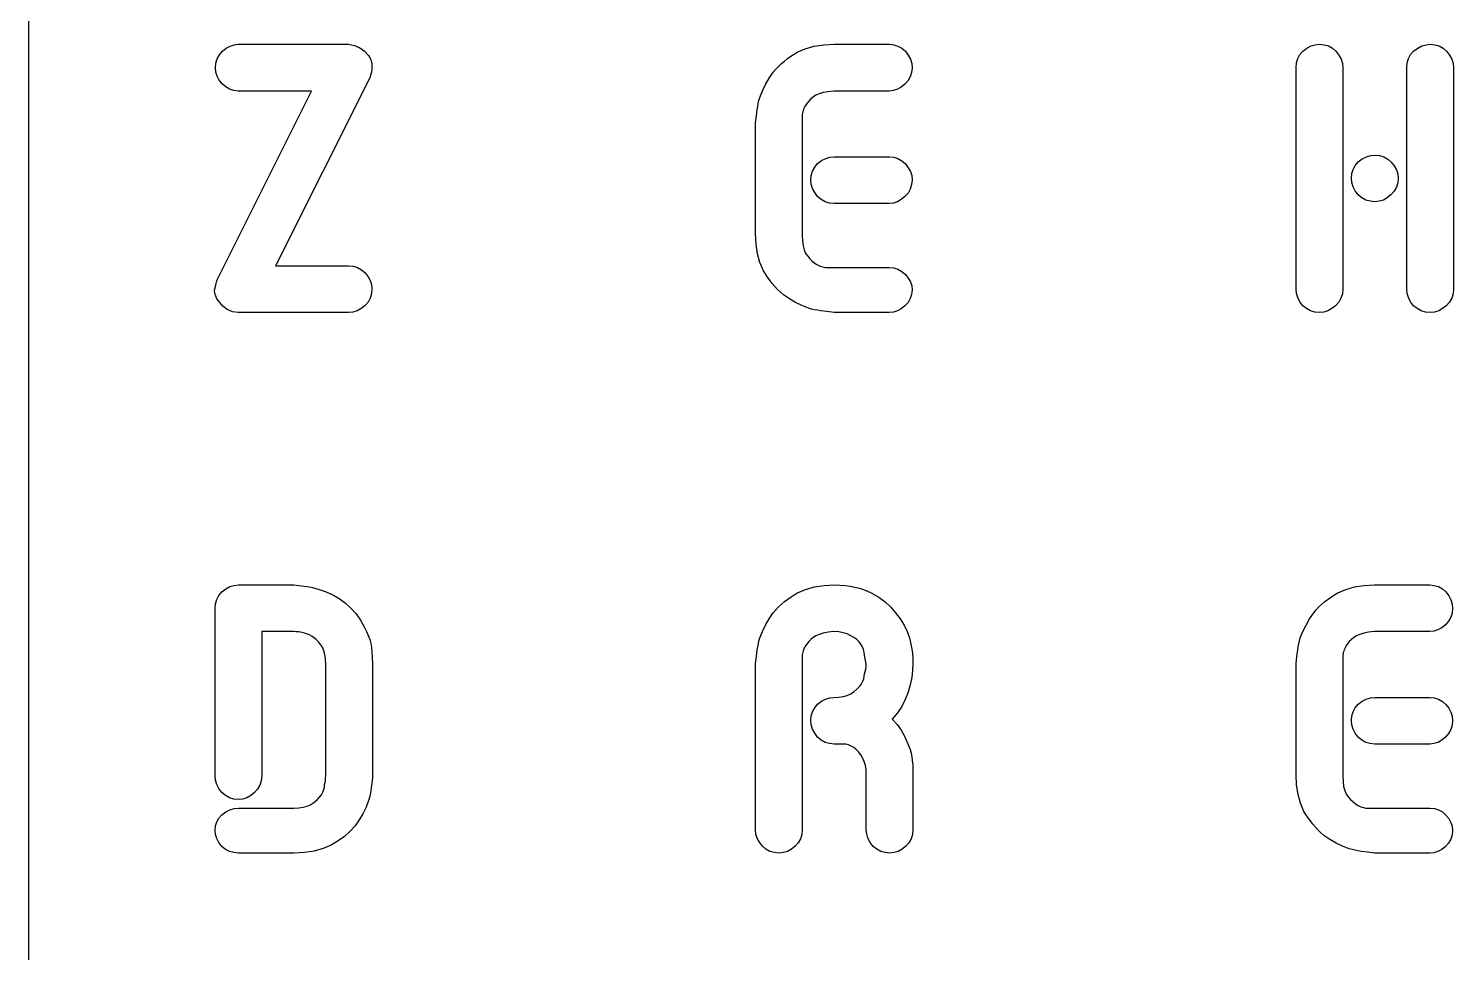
# Model space of a CAD drawing. Header units: metres. Extents: x 0 to 220, y 0 to 220.
# Drawn here: x 0 to 52.7, y 161.5 to 195.7 of the extents above; entities that cross this region are included whole.
import ezdxf

# ---------------------------------------------------------------- set-up
doc = ezdxf.new("R2010")
doc.units = ezdxf.units.M

msp = doc.modelspace()

# ---------------------------------------------------------------- linework, layer by layer
for p, q in [((0, 220), (0, 0)), ((6.98122, 194.542), (7.06372, 194.69)), ((7.06372, 194.69), (7.17921, 194.823)), ((7.17921, 194.823), (7.31465, 194.934)), ((7.31465, 194.934), (7.45697, 195.013)), ((7.45697, 195.013), (7.60616, 195.06)), ((7.60616, 195.06), (7.76221, 195.076)), ((7.76221, 195.076), (11.8452, 195.076)), ((11.8452, 195.076), (12.0629, 195.034)), ((12.0629, 195.034), (12.2582, 194.951)), ((12.2582, 194.951), (12.431, 194.826)), ((12.431, 194.826), (12.5812, 194.659)), ((12.5812, 194.659), (12.6359, 194.561)), ((12.6359, 194.561), (12.6749, 194.462)), ((28.0883, 194.548), (28.2066, 194.633)), ((28.2066, 194.633), (28.3248, 194.712)), ((28.3248, 194.712), (28.4429, 194.784)), ((28.4429, 194.784), (28.7413, 194.912)), ((28.7413, 194.912), (29.0676, 195.003)), ((29.0676, 195.003), (29.4218, 195.058)), ((29.4218, 195.058), (29.8039, 195.076)), ((29.8039, 195.076), (31.8459, 195.076)), ((31.8459, 195.076), (32.0133, 195.06)), ((32.0133, 195.06), (32.1686, 195.013)), ((32.1686, 195.013), (32.3118, 194.934)), ((32.3118, 194.934), (32.4429, 194.823)), ((32.4429, 194.823), (32.5522, 194.674)), ((32.5522, 194.674), (32.6304, 194.521)), ((46.9641, 194.547), (47.0432, 194.694)), ((47.0432, 194.694), (47.1539, 194.826)), ((47.1539, 194.826), (47.3031, 194.936)), ((47.3031, 194.936), (47.4559, 195.014)), ((47.4559, 195.014), (47.6121, 195.061)), ((47.6121, 195.061), (47.7719, 195.076)), ((47.7719, 195.076), (47.9413, 195.061)), ((47.9413, 195.061), (48.0984, 195.014)), ((48.0984, 195.014), (48.2433, 194.936)), ((48.2433, 194.936), (48.3759, 194.826)), ((48.3759, 194.826), (48.4866, 194.678)), ((48.4866, 194.678), (48.5656, 194.526)), ((51.0601, 194.547), (51.1392, 194.694)), ((51.1392, 194.694), (51.2499, 194.826)), ((51.2499, 194.826), (51.3991, 194.936)), ((51.3991, 194.936), (51.5519, 195.014)), ((51.5519, 195.014), (51.7081, 195.061)), ((51.7081, 195.061), (51.8679, 195.076)), ((51.8679, 195.076), (52.0372, 195.061)), ((52.0372, 195.061), (52.1944, 195.014)), ((52.1944, 195.014), (52.3392, 194.936)), ((52.3392, 194.936), (52.4719, 194.826)), ((52.4719, 194.826), (52.5826, 194.678)), ((52.5826, 194.678), (52.6616, 194.526)), ((6.91522, 194.205), (6.93172, 194.381)), ((6.93085, 194.047), (6.91522, 194.205)), ((6.97772, 193.896), (6.93085, 194.047)), ((6.93172, 194.381), (6.98122, 194.542)), ((12.6855, 194.042), (12.6595, 193.939)), ((12.6749, 194.462), (12.6984, 194.36)), ((12.701, 194.148), (12.6855, 194.042)), ((12.6984, 194.36), (12.7062, 194.257)), ((12.7062, 194.257), (12.701, 194.148)), ((27.4026, 193.821), (27.5539, 194.046)), ((27.5539, 194.046), (27.6474, 194.156)), ((27.6474, 194.156), (27.7479, 194.26)), ((27.7479, 194.26), (27.8554, 194.361)), ((27.8554, 194.361), (27.9699, 194.457)), ((27.9699, 194.457), (28.0883, 194.548)), ((32.6763, 194.036), (32.6266, 193.879)), ((32.6304, 194.521), (32.6772, 194.365)), ((32.6929, 194.205), (32.6763, 194.036)), ((32.6772, 194.365), (32.6929, 194.205)), ((46.9009, 194.213), (46.9167, 194.387)), ((46.9009, 186.019), (46.9009, 194.213)), ((46.9167, 194.387), (46.9641, 194.547)), ((48.5656, 194.526), (48.6131, 194.372)), ((48.6131, 194.372), (48.6289, 194.213)), ((48.6289, 194.213), (48.6289, 186.019)), ((50.9969, 194.213), (51.0127, 194.387)), ((50.9969, 186.019), (50.9969, 194.213)), ((51.0127, 194.387), (51.0601, 194.547)), ((52.6616, 194.526), (52.7091, 194.372)), ((52.7091, 194.372), (52.7249, 194.213)), ((52.7249, 194.213), (52.7249, 186.019)), ((7.05585, 193.752), (6.97772, 193.896)), ((7.16522, 193.615), (7.05585, 193.752)), ((7.29628, 193.498), (7.16522, 193.615)), ((12.6232, 193.84), (9.13721, 186.884)), ((12.6595, 193.939), (12.6232, 193.84)), ((27.1526, 193.355), (27.2689, 193.591)), ((27.2689, 193.591), (27.4026, 193.821)), ((32.4279, 193.601), (32.2924, 193.491)), ((32.5438, 193.734), (32.4279, 193.601)), ((32.6266, 193.879), (32.5438, 193.734)), ((6.99821, 186.392), (10.4702, 193.348)), ((7.43947, 193.415), (7.29628, 193.498)), ((7.59477, 193.365), (7.43947, 193.415)), ((7.76221, 193.348), (7.59477, 193.365)), ((10.4702, 193.348), (7.76221, 193.348)), ((27.0031, 192.892), (27.0272, 193.003)), ((27.0272, 193.003), (27.0539, 193.114)), ((27.0539, 193.114), (27.1526, 193.355)), ((28.8693, 192.978), (28.7959, 192.885)), ((28.9506, 193.06), (28.8693, 192.978)), ((29.0398, 193.132), (28.9506, 193.06)), ((29.1369, 193.193), (29.0398, 193.132)), ((29.254, 193.245), (29.1369, 193.193)), ((29.4031, 193.288), (29.254, 193.245)), ((29.5844, 193.323), (29.4031, 193.288)), ((29.7979, 193.348), (29.5844, 193.323)), ((31.8439, 193.348), (29.7979, 193.348)), ((32.0004, 193.364), (31.8439, 193.348)), ((32.1499, 193.411), (32.0004, 193.364)), ((32.2924, 193.491), (32.1499, 193.411)), ((26.9304, 192.432), (26.9629, 192.669)), ((26.9629, 192.669), (26.9817, 192.781)), ((26.9817, 192.781), (27.0031, 192.892)), ((28.6372, 192.527), (28.6289, 192.478)), ((28.6289, 192.478), (28.6289, 187.999)), ((28.6481, 192.576), (28.6372, 192.527)), ((28.6617, 192.625), (28.6481, 192.576)), ((28.6779, 192.674), (28.6617, 192.625)), ((28.6984, 192.724), (28.6779, 192.674)), ((28.7249, 192.776), (28.6984, 192.724)), ((28.7574, 192.83), (28.7249, 192.776)), ((28.7959, 192.885), (28.7574, 192.83)), ((26.9009, 192.168), (26.9304, 192.432)), ((26.9009, 188.064), (26.9009, 192.168)), ((29.4969, 190.853), (29.6511, 190.9)), ((29.6511, 190.9), (29.8089, 190.916)), ((29.8089, 190.916), (31.8469, 190.916)), ((31.8469, 190.916), (32.0143, 190.9)), ((32.0143, 190.9), (32.1694, 190.849)), ((49.3511, 190.838), (49.5039, 190.917)), ((49.5039, 190.917), (49.6601, 190.964)), ((49.6601, 190.964), (49.8199, 190.98)), ((49.8199, 190.98), (49.9893, 190.964)), ((49.9893, 190.964), (50.1464, 190.913)), ((50.1464, 190.913), (50.2912, 190.83)), ((28.9645, 190.229), (29.0114, 190.386)), ((29.0114, 190.386), (29.0895, 190.531)), ((29.0895, 190.531), (29.1989, 190.663)), ((29.1989, 190.663), (29.3461, 190.774)), ((29.3461, 190.774), (29.4969, 190.853)), ((32.1694, 190.849), (32.3122, 190.766)), ((32.3122, 190.766), (32.4429, 190.649)), ((32.4429, 190.649), (32.5522, 190.512)), ((32.5522, 190.512), (32.6304, 190.368)), ((32.6304, 190.368), (32.6772, 190.217)), ((48.9647, 190.293), (49.0121, 190.45)), ((49.0121, 190.45), (49.0912, 190.595)), ((49.0912, 190.595), (49.2019, 190.727)), ((49.2019, 190.727), (49.3511, 190.838)), ((50.2912, 190.83), (50.4239, 190.713)), ((50.4239, 190.713), (50.5346, 190.576)), ((50.5346, 190.576), (50.6136, 190.432)), ((50.6136, 190.432), (50.6611, 190.281)), ((28.9489, 190.059), (28.9645, 190.229)), ((28.9645, 189.9), (28.9489, 190.059)), ((29.0114, 189.743), (28.9645, 189.9)), ((32.6764, 189.884), (32.6269, 189.722)), ((32.6929, 190.059), (32.6764, 189.884)), ((32.6772, 190.217), (32.6929, 190.059)), ((48.9489, 190.123), (48.9647, 190.293)), ((48.9647, 189.964), (48.9489, 190.123)), ((49.0121, 189.807), (48.9647, 189.964)), ((50.6602, 189.948), (50.6101, 189.786)), ((50.6769, 190.123), (50.6602, 189.948)), ((50.6611, 190.281), (50.6769, 190.123)), ((29.0895, 189.591), (29.0114, 189.743)), ((29.1989, 189.441), (29.0895, 189.591)), ((29.3304, 189.331), (29.1989, 189.441)), ((29.4759, 189.252), (29.3304, 189.331)), ((32.2939, 189.331), (32.1519, 189.252)), ((32.4289, 189.441), (32.2939, 189.331)), ((32.5444, 189.575), (32.4289, 189.441)), ((32.6269, 189.722), (32.5444, 189.575)), ((49.0912, 189.655), (49.0121, 189.807)), ((49.2019, 189.505), (49.0912, 189.655)), ((49.3354, 189.395), (49.2019, 189.505)), ((49.4829, 189.316), (49.3354, 189.395)), ((49.6444, 189.268), (49.4829, 189.316)), ((50.1289, 189.316), (49.9779, 189.268)), ((50.2729, 189.395), (50.1289, 189.316)), ((50.4099, 189.505), (50.2729, 189.395)), ((50.5267, 189.639), (50.4099, 189.505)), ((50.6101, 189.786), (50.5267, 189.639)), ((29.6354, 189.204), (29.4759, 189.252)), ((29.8089, 189.188), (29.6354, 189.204)), ((31.8469, 189.188), (29.8089, 189.188)), ((32.0029, 189.204), (31.8469, 189.188)), ((32.1519, 189.252), (32.0029, 189.204)), ((49.8199, 189.252), (49.6444, 189.268)), ((49.9779, 189.268), (49.8199, 189.252)), ((26.9191, 187.682), (26.9009, 188.064)), ((28.6289, 187.999), (28.6366, 187.8)), ((28.6366, 187.8), (28.6599, 187.624)), ((26.9739, 187.327), (26.9191, 187.682)), ((27.0651, 187), (26.9739, 187.327)), ((28.6599, 187.624), (28.6986, 187.47)), ((28.6986, 187.47), (28.7529, 187.339)), ((28.7529, 187.339), (28.8306, 187.233)), ((28.8306, 187.233), (28.9119, 187.14)), ((9.13721, 186.884), (11.8452, 186.884)), ((11.8452, 186.884), (12.0188, 186.868)), ((12.0188, 186.868), (12.1785, 186.818)), ((12.1785, 186.818), (12.3243, 186.734)), ((12.3243, 186.734), (12.4562, 186.617)), ((27.1929, 186.7), (27.0651, 187)), ((27.2654, 186.582), (27.1929, 186.7)), ((28.9119, 187.14), (28.9966, 187.058)), ((28.9966, 187.058), (29.0849, 186.988)), ((29.0849, 186.988), (29.1395, 186.949)), ((29.1395, 186.949), (29.1921, 186.917)), ((29.1921, 186.917), (29.243, 186.89)), ((29.243, 186.89), (29.2919, 186.869)), ((29.2919, 186.869), (29.3404, 186.853)), ((29.3404, 186.853), (29.3889, 186.84)), ((29.3889, 186.84), (29.4374, 186.829)), ((29.4374, 186.829), (29.4859, 186.82)), ((29.4859, 186.82), (31.8499, 186.82)), ((31.8499, 186.82), (32.0164, 186.804)), ((32.0164, 186.804), (32.1709, 186.756)), ((32.1709, 186.756), (32.3134, 186.676)), ((32.3134, 186.676), (32.4439, 186.563)), ((6.91515, 186.116), (6.94296, 186.233)), ((6.94296, 186.233), (6.97066, 186.325)), ((6.97066, 186.325), (6.99821, 186.392)), ((12.4562, 186.617), (12.5656, 186.48)), ((12.5656, 186.48), (12.6437, 186.336)), ((12.6437, 186.336), (12.6906, 186.185)), ((12.6906, 186.185), (12.7062, 186.027)), ((27.3439, 186.464), (27.2654, 186.582)), ((27.4284, 186.346), (27.3439, 186.464)), ((27.5189, 186.227), (27.4284, 186.346)), ((27.615, 186.113), (27.5189, 186.227)), ((32.4439, 186.563), (32.5528, 186.431)), ((32.5528, 186.431), (32.6306, 186.293)), ((32.6306, 186.293), (32.6773, 186.147)), ((32.6773, 186.147), (32.6929, 185.995)), ((6.88721, 185.975), (6.91515, 186.116)), ((6.89677, 185.862), (6.88721, 185.975)), ((6.92546, 185.757), (6.89677, 185.862)), ((6.97328, 185.661), (6.92546, 185.757)), ((7.04022, 185.573), (6.97328, 185.661)), ((12.6437, 185.69), (12.5656, 185.543)), ((12.6906, 185.852), (12.6437, 185.69)), ((12.7062, 186.027), (12.6906, 185.852)), ((27.7154, 186.005), (27.615, 186.113)), ((27.82, 185.904), (27.7154, 186.005)), ((27.9289, 185.81), (27.82, 185.904)), ((28.1535, 185.659), (27.9289, 185.81)), ((28.3834, 185.525), (28.1535, 185.659)), ((32.6269, 185.67), (32.5444, 185.528)), ((32.6764, 185.826), (32.6269, 185.67)), ((32.6929, 185.995), (32.6764, 185.826)), ((46.9167, 185.861), (46.9009, 186.019)), ((46.9641, 185.706), (46.9167, 185.861)), ((47.0432, 185.554), (46.9641, 185.706)), ((48.5621, 185.685), (48.4787, 185.539)), ((48.6122, 185.845), (48.5621, 185.685)), ((48.6289, 186.019), (48.6122, 185.845)), ((51.0127, 185.861), (50.9969, 186.019)), ((51.0601, 185.706), (51.0127, 185.861)), ((51.1392, 185.554), (51.0601, 185.706)), ((52.6581, 185.685), (52.5747, 185.539)), ((52.7082, 185.845), (52.6581, 185.685)), ((52.7249, 186.019), (52.7082, 185.845)), ((7.18434, 185.391), (7.04022, 185.573)), ((7.35272, 185.261), (7.18434, 185.391)), ((7.54533, 185.182), (7.35272, 185.261)), ((7.76221, 185.156), (7.54533, 185.182)), ((11.8452, 185.156), (7.76221, 185.156)), ((12.003, 185.172), (11.8452, 185.156)), ((12.1575, 185.22), (12.003, 185.172)), ((12.3085, 185.299), (12.1575, 185.22)), ((12.4562, 185.409), (12.3085, 185.299)), ((12.5656, 185.543), (12.4562, 185.409)), ((28.6185, 185.408), (28.3834, 185.525)), ((28.8589, 185.309), (28.6185, 185.408)), ((28.9703, 185.283), (28.8589, 185.309)), ((29.0816, 185.259), (28.9703, 185.283)), ((29.1928, 185.237), (29.0816, 185.259)), ((29.3039, 185.218), (29.1928, 185.237)), ((29.5399, 185.186), (29.3039, 185.218)), ((29.8039, 185.156), (29.5399, 185.186)), ((31.8459, 185.156), (29.8039, 185.156)), ((32.0019, 185.171), (31.8459, 185.156)), ((32.1511, 185.217), (32.0019, 185.171)), ((32.2934, 185.293), (32.1511, 185.217)), ((32.4289, 185.399), (32.2934, 185.293)), ((32.5444, 185.528), (32.4289, 185.399)), ((47.1539, 185.406), (47.0432, 185.554)), ((47.2874, 185.297), (47.1539, 185.406)), ((47.4349, 185.219), (47.2874, 185.297)), ((47.5964, 185.172), (47.4349, 185.219)), ((47.7719, 185.156), (47.5964, 185.172)), ((47.9299, 185.172), (47.7719, 185.156)), ((48.0809, 185.219), (47.9299, 185.172)), ((48.2249, 185.297), (48.0809, 185.219)), ((48.3619, 185.406), (48.2249, 185.297)), ((48.4787, 185.539), (48.3619, 185.406)), ((51.2499, 185.406), (51.1392, 185.554)), ((51.3834, 185.297), (51.2499, 185.406)), ((51.5309, 185.219), (51.3834, 185.297)), ((51.6924, 185.172), (51.5309, 185.219)), ((51.8679, 185.156), (51.6924, 185.172)), ((52.0259, 185.172), (51.8679, 185.156)), ((52.1769, 185.219), (52.0259, 185.172)), ((52.3209, 185.297), (52.1769, 185.219)), ((52.4579, 185.406), (52.3209, 185.297)), ((52.5747, 185.539), (52.4579, 185.406)), ((7.45264, 175.013), (7.60808, 175.06)), ((7.60808, 175.06), (7.76689, 175.076)), ((7.76689, 175.076), (9.81989, 175.076)), ((9.81989, 175.076), (10.0866, 175.048)), ((10.0866, 175.048), (10.3009, 175.02)), ((29.0796, 175.003), (29.4358, 175.058)), ((29.4358, 175.058), (29.8199, 175.076)), ((29.8199, 175.076), (30.0189, 175.071)), ((30.0189, 175.071), (30.2109, 175.057)), ((30.2109, 175.057), (30.3959, 175.033)), ((49.0676, 175.003), (49.4218, 175.058)), ((49.4218, 175.058), (49.8039, 175.076)), ((49.8039, 175.076), (51.8459, 175.076)), ((51.8459, 175.076), (52.0133, 175.06)), ((52.0133, 175.06), (52.1686, 175.013)), ((6.91658, 174.382), (6.96364, 174.543)), ((6.96364, 174.543), (7.04207, 174.691)), ((7.04207, 174.691), (7.15189, 174.824)), ((7.15189, 174.824), (7.30057, 174.934)), ((7.30057, 174.934), (7.45264, 175.013)), ((10.3009, 175.02), (10.4002, 175.003)), ((10.4002, 175.003), (10.5091, 174.979)), ((10.5091, 174.979), (10.6277, 174.948)), ((10.6277, 174.948), (10.7559, 174.909)), ((10.7559, 174.909), (11.0096, 174.821)), ((11.0096, 174.821), (11.2546, 174.707)), ((11.2546, 174.707), (11.4911, 174.57)), ((11.4911, 174.57), (11.7189, 174.408)), ((27.9759, 174.457), (28.0948, 174.548)), ((28.0948, 174.548), (28.2136, 174.633)), ((28.2136, 174.633), (28.3323, 174.712)), ((28.3323, 174.712), (28.4509, 174.784)), ((28.4509, 174.784), (28.7513, 174.912)), ((28.7513, 174.912), (29.0796, 175.003)), ((30.3959, 175.033), (30.5739, 174.999)), ((30.5739, 174.999), (30.7423, 174.957)), ((30.7423, 174.957), (30.8986, 174.907)), ((30.8986, 174.907), (31.0428, 174.85)), ((31.0428, 174.85), (31.1749, 174.784)), ((31.1749, 174.784), (31.4566, 174.623)), ((31.4566, 174.623), (31.7019, 174.447)), ((47.9699, 174.457), (48.0883, 174.548)), ((48.0883, 174.548), (48.2066, 174.633)), ((48.2066, 174.633), (48.3248, 174.712)), ((48.3248, 174.712), (48.4429, 174.784)), ((48.4429, 174.784), (48.7413, 174.912)), ((48.7413, 174.912), (49.0676, 175.003)), ((52.1686, 175.013), (52.3118, 174.934)), ((52.3118, 174.934), (52.4429, 174.823)), ((52.4429, 174.823), (52.5522, 174.674)), ((52.5522, 174.674), (52.6304, 174.521)), ((52.6304, 174.521), (52.6772, 174.365)), ((6.90088, 174.207), (6.91658, 174.382)), ((6.90088, 168.009), (6.90088, 174.207)), ((11.7189, 174.408), (11.9311, 174.221)), ((11.9311, 174.221), (12.1206, 174.008)), ((12.1206, 174.008), (12.2876, 173.769)), ((27.4051, 173.821), (27.5569, 174.046)), ((27.5569, 174.046), (27.6513, 174.156)), ((27.6513, 174.156), (27.7526, 174.26)), ((27.7526, 174.26), (27.8608, 174.361)), ((27.8608, 174.361), (27.9759, 174.457)), ((31.7019, 174.447), (31.9106, 174.254)), ((31.9106, 174.254), (32.0829, 174.046)), ((32.0829, 174.046), (32.2561, 173.822)), ((47.4026, 173.821), (47.5539, 174.046)), ((47.5539, 174.046), (47.6474, 174.156)), ((47.6474, 174.156), (47.7479, 174.26)), ((47.7479, 174.26), (47.8554, 174.361)), ((47.8554, 174.361), (47.9699, 174.457)), ((52.6763, 174.036), (52.6266, 173.879)), ((52.6929, 174.205), (52.6763, 174.036)), ((52.6772, 174.365), (52.6929, 174.205)), ((12.2876, 173.769), (12.4319, 173.504)), ((12.4319, 173.504), (12.5089, 173.352)), ((27.1541, 173.355), (27.2709, 173.591)), ((27.2709, 173.591), (27.4051, 173.821)), ((32.2561, 173.822), (32.3986, 173.592)), ((32.3986, 173.592), (32.5106, 173.359)), ((47.1526, 173.355), (47.2689, 173.591)), ((47.2689, 173.591), (47.4026, 173.821)), ((52.2924, 173.491), (52.1499, 173.411)), ((52.4279, 173.601), (52.2924, 173.491)), ((52.5438, 173.734), (52.4279, 173.601)), ((52.6266, 173.879), (52.5438, 173.734)), ((9.81989, 173.348), (8.62889, 173.348)), ((8.62889, 173.348), (8.62889, 168.009)), ((9.90639, 173.346), (9.81989, 173.348)), ((9.98589, 173.339), (9.90639, 173.346)), ((10.0584, 173.329), (9.98589, 173.339)), ((10.1239, 173.313), (10.0584, 173.329)), ((10.2996, 173.261), (10.1239, 173.313)), ((10.3529, 173.243), (10.2996, 173.261)), ((10.4036, 173.224), (10.3529, 173.243)), ((10.4516, 173.199), (10.4036, 173.224)), ((10.4971, 173.171), (10.4516, 173.199)), ((10.6386, 173.063), (10.4971, 173.171)), ((10.7269, 172.976), (10.6386, 173.063)), ((10.8046, 172.878), (10.7269, 172.976)), ((12.5089, 173.352), (12.5729, 173.203)), ((12.5729, 173.203), (12.6239, 173.056)), ((12.6239, 173.056), (12.6619, 172.912)), ((27.0041, 172.892), (27.0282, 173.003)), ((27.0282, 173.003), (27.0549, 173.114)), ((27.0549, 173.114), (27.1541, 173.355)), ((28.8688, 172.982), (28.7959, 172.89)), ((28.9496, 173.063), (28.8688, 172.982)), ((29.0383, 173.135), (28.9496, 173.063)), ((29.1349, 173.195), (29.0383, 173.135)), ((29.2519, 173.246), (29.1349, 173.195)), ((29.4009, 173.289), (29.2519, 173.246)), ((29.5819, 173.323), (29.4009, 173.289)), ((29.7949, 173.348), (29.5819, 173.323)), ((29.9798, 173.339), (29.7949, 173.348)), ((30.1454, 173.309), (29.9798, 173.339)), ((30.2917, 173.261), (30.1454, 173.309)), ((30.5417, 173.127), (30.2917, 173.261)), ((30.6464, 173.053), (30.5417, 173.127)), ((30.7327, 172.972), (30.6464, 173.053)), ((30.8009, 172.884), (30.7327, 172.972)), ((32.5106, 173.359), (32.5919, 173.121)), ((32.5919, 173.121), (32.6501, 172.882)), ((47.0031, 172.892), (47.0272, 173.003)), ((47.0272, 173.003), (47.0539, 173.114)), ((47.0539, 173.114), (47.1526, 173.355)), ((48.8693, 172.978), (48.7959, 172.885)), ((48.9506, 173.06), (48.8693, 172.978)), ((49.0398, 173.132), (48.9506, 173.06)), ((49.1369, 173.193), (49.0398, 173.132)), ((49.254, 173.245), (49.1369, 173.193)), ((49.4031, 173.288), (49.254, 173.245)), ((49.5844, 173.323), (49.4031, 173.288)), ((49.7979, 173.348), (49.5844, 173.323)), ((51.8439, 173.348), (49.7979, 173.348)), ((52.0004, 173.364), (51.8439, 173.348)), ((52.1499, 173.411), (52.0004, 173.364)), ((10.8719, 172.768), (10.8046, 172.878)), ((10.9266, 172.643), (10.8719, 172.768)), ((10.9656, 172.497), (10.9266, 172.643)), ((10.9891, 172.332), (10.9656, 172.497)), ((12.6619, 172.912), (12.6894, 172.759)), ((12.6894, 172.759), (12.7091, 172.584)), ((12.7091, 172.584), (12.7209, 172.387)), ((26.9009, 172.168), (26.9306, 172.432)), ((26.9306, 172.432), (26.9639, 172.669)), ((26.9639, 172.669), (26.9827, 172.781)), ((26.9827, 172.781), (27.0041, 172.892)), ((28.6371, 172.536), (28.6289, 172.487)), ((28.6289, 172.487), (28.6289, 166.017)), ((28.6479, 172.584), (28.6371, 172.536)), ((28.6611, 172.633), (28.6479, 172.584)), ((28.6769, 172.681), (28.6611, 172.633)), ((28.6974, 172.731), (28.6769, 172.681)), ((28.7241, 172.782), (28.6974, 172.731)), ((28.7569, 172.836), (28.7241, 172.782)), ((28.7959, 172.89), (28.7569, 172.836)), ((30.8534, 172.791), (30.8009, 172.884)), ((30.8929, 172.691), (30.8534, 172.791)), ((30.9194, 172.587), (30.8929, 172.691)), ((30.9329, 172.477), (30.9194, 172.587)), ((30.9969, 172.139), (30.9329, 172.477)), ((32.6501, 172.882), (32.6916, 172.643)), ((32.6916, 172.643), (32.7166, 172.405)), ((46.9009, 172.168), (46.9304, 172.432)), ((46.9304, 172.432), (46.9629, 172.669)), ((46.9629, 172.669), (46.9817, 172.781)), ((46.9817, 172.781), (47.0031, 172.892)), ((48.6372, 172.527), (48.6289, 172.478)), ((48.6289, 172.478), (48.6289, 167.999)), ((48.6481, 172.576), (48.6372, 172.527)), ((48.6617, 172.625), (48.6481, 172.576)), ((48.6779, 172.674), (48.6617, 172.625)), ((48.6984, 172.724), (48.6779, 172.674)), ((48.7249, 172.776), (48.6984, 172.724)), ((48.7574, 172.83), (48.7249, 172.776)), ((48.7959, 172.885), (48.7574, 172.83)), ((10.9969, 172.146), (10.9891, 172.332)), ((10.9969, 168.022), (10.9969, 172.146)), ((12.7209, 172.387), (12.7249, 172.168)), ((12.7249, 172.168), (12.7249, 168.064)), ((26.9009, 166.019), (26.9009, 172.168)), ((30.9609, 171.874), (30.9809, 171.96)), ((30.9809, 171.96), (30.9929, 172.049)), ((30.9929, 172.049), (30.9969, 172.139)), ((32.7136, 171.914), (32.6796, 171.653)), ((32.7249, 172.168), (32.7136, 171.914)), ((32.7166, 172.405), (32.7249, 172.168)), ((46.9009, 168.064), (46.9009, 172.168)), ((30.7474, 171.321), (30.8159, 171.415)), ((30.8159, 171.415), (30.8671, 171.51)), ((30.8671, 171.51), (30.9036, 171.603)), ((30.9036, 171.603), (30.9256, 171.696)), ((30.9256, 171.696), (30.9329, 171.788)), ((30.9329, 171.788), (30.9609, 171.874)), ((32.6231, 171.385), (32.5439, 171.11)), ((32.6796, 171.653), (32.6231, 171.385)), ((29.3431, 170.774), (29.4929, 170.853)), ((29.4929, 170.853), (29.6461, 170.9)), ((29.6461, 170.9), (29.8029, 170.916)), ((29.8029, 170.916), (29.9864, 170.924)), ((29.9864, 170.924), (30.1509, 170.948)), ((30.1509, 170.948), (30.2964, 170.988)), ((30.2964, 170.988), (30.4229, 171.043)), ((30.4229, 171.043), (30.5509, 171.135)), ((30.5509, 171.135), (30.6591, 171.227)), ((30.6591, 171.227), (30.7474, 171.321)), ((32.4399, 170.839), (32.3081, 170.582)), ((32.5439, 171.11), (32.4399, 170.839)), ((49.3461, 170.774), (49.4969, 170.853)), ((49.4969, 170.853), (49.6511, 170.9)), ((49.6511, 170.9), (49.8089, 170.916)), ((49.8089, 170.916), (51.8469, 170.916)), ((51.8469, 170.916), (52.0143, 170.9)), ((52.0143, 170.9), (52.1694, 170.849)), ((52.1694, 170.849), (52.3122, 170.766)), ((28.9644, 170.229), (29.0109, 170.386)), ((29.0109, 170.386), (29.0884, 170.531)), ((29.0884, 170.531), (29.1969, 170.663)), ((29.1969, 170.663), (29.3431, 170.774)), ((32.1484, 170.339), (31.9609, 170.109)), ((32.3081, 170.582), (32.1484, 170.339)), ((48.9645, 170.229), (49.0114, 170.386)), ((49.0114, 170.386), (49.0895, 170.531)), ((49.0895, 170.531), (49.1989, 170.663)), ((49.1989, 170.663), (49.3461, 170.774)), ((52.3122, 170.766), (52.4429, 170.649)), ((52.4429, 170.649), (52.5522, 170.512)), ((52.5522, 170.512), (52.6304, 170.368)), ((52.6304, 170.368), (52.6772, 170.217)), ((28.9489, 170.059), (28.9644, 170.229)), ((28.9644, 169.9), (28.9489, 170.059)), ((29.0111, 169.743), (28.9644, 169.9)), ((31.9609, 170.109), (32.1362, 169.914)), ((32.1362, 169.914), (32.2874, 169.706)), ((48.9489, 170.059), (48.9645, 170.229)), ((48.9645, 169.9), (48.9489, 170.059)), ((49.0114, 169.743), (48.9645, 169.9)), ((52.6764, 169.884), (52.6269, 169.722)), ((52.6929, 170.059), (52.6764, 169.884)), ((52.6772, 170.217), (52.6929, 170.059)), ((29.0889, 169.591), (29.0111, 169.743)), ((29.1979, 169.441), (29.0889, 169.591)), ((29.3293, 169.331), (29.1979, 169.441)), ((29.4744, 169.252), (29.3293, 169.331)), ((29.6333, 169.204), (29.4744, 169.252)), ((32.2874, 169.706), (32.4142, 169.483)), ((32.4142, 169.483), (32.5741, 169.114)), ((49.0895, 169.591), (49.0114, 169.743)), ((49.1989, 169.441), (49.0895, 169.591)), ((49.3304, 169.331), (49.1989, 169.441)), ((49.4759, 169.252), (49.3304, 169.331)), ((49.6354, 169.204), (49.4759, 169.252)), ((52.1519, 169.252), (52.0029, 169.204)), ((52.2939, 169.331), (52.1519, 169.252)), ((52.4289, 169.441), (52.2939, 169.331)), ((52.5444, 169.575), (52.4289, 169.441)), ((52.6269, 169.722), (52.5444, 169.575)), ((29.8059, 169.188), (29.6333, 169.204)), ((30.1379, 169.188), (29.8059, 169.188)), ((30.2364, 169.18), (30.1379, 169.188)), ((30.3349, 169.155), (30.2364, 169.18)), ((30.4334, 169.114), (30.3349, 169.155)), ((30.5319, 169.056), (30.4334, 169.114)), ((30.6264, 168.983), (30.5319, 169.056)), ((30.7131, 168.896), (30.6264, 168.983)), ((30.7919, 168.793), (30.7131, 168.896)), ((30.8629, 168.675), (30.7919, 168.793)), ((32.5741, 169.114), (32.6209, 168.982)), ((32.6209, 168.982), (32.6571, 168.85)), ((32.6571, 168.85), (32.6829, 168.717)), ((49.8089, 169.188), (49.6354, 169.204)), ((51.8469, 169.188), (49.8089, 169.188)), ((52.0029, 169.204), (51.8469, 169.188)), ((30.9215, 168.543), (30.8629, 168.675)), ((30.9634, 168.395), (30.9215, 168.543)), ((30.9885, 168.231), (30.9634, 168.395)), ((30.9969, 168.052), (30.9885, 168.231)), ((32.6829, 168.717), (32.7012, 168.577)), ((32.7012, 168.577), (32.7144, 168.422)), ((32.7144, 168.422), (32.7222, 168.251)), ((32.7222, 168.251), (32.7249, 168.064)), ((6.9167, 167.85), (6.90088, 168.009)), ((6.96414, 167.694), (6.9167, 167.85)), ((7.0432, 167.541), (6.96414, 167.694)), ((8.56213, 167.673), (8.4787, 167.525)), ((8.6122, 167.834), (8.56213, 167.673)), ((8.62889, 168.009), (8.6122, 167.834)), ((10.9474, 167.596), (10.9549, 167.687)), ((10.9549, 167.687), (10.9733, 167.76)), ((10.9733, 167.76), (10.9864, 167.841)), ((10.9864, 167.841), (10.9942, 167.928)), ((10.9942, 167.928), (10.9969, 168.022)), ((12.7012, 167.716), (12.6829, 167.584)), ((12.7144, 167.84), (12.7012, 167.716)), ((12.7222, 167.956), (12.7144, 167.84)), ((12.7249, 168.064), (12.7222, 167.956)), ((30.9969, 166.015), (30.9969, 168.052)), ((32.7249, 168.064), (32.7249, 166.019)), ((46.9191, 167.682), (46.9009, 168.064)), ((46.9739, 167.327), (46.9191, 167.682)), ((48.6289, 167.999), (48.6366, 167.8)), ((48.6366, 167.8), (48.6599, 167.624)), ((7.15388, 167.392), (7.0432, 167.541)), ((7.28738, 167.282), (7.15388, 167.392)), ((7.43489, 167.203), (7.28738, 167.282)), ((7.59639, 167.156), (7.43489, 167.203)), ((7.77188, 167.14), (7.59639, 167.156)), ((7.92989, 167.156), (7.77188, 167.14)), ((8.08089, 167.203), (7.92989, 167.156)), ((8.22488, 167.282), (8.08089, 167.203)), ((8.36189, 167.392), (8.22488, 167.282)), ((8.4787, 167.525), (8.36189, 167.392)), ((10.6779, 167.13), (10.7669, 167.223)), ((10.7669, 167.223), (10.8359, 167.316)), ((10.8359, 167.316), (10.8879, 167.41)), ((10.8879, 167.41), (10.9251, 167.504)), ((10.9251, 167.504), (10.9474, 167.596)), ((12.612, 167.213), (12.5849, 167.104)), ((12.6374, 167.329), (12.612, 167.213)), ((12.661, 167.453), (12.6374, 167.329)), ((12.6829, 167.584), (12.661, 167.453)), ((47.0651, 167), (46.9739, 167.327)), ((48.6599, 167.624), (48.6986, 167.47)), ((48.6986, 167.47), (48.7529, 167.339)), ((48.7529, 167.339), (48.8306, 167.233)), ((48.8306, 167.233), (48.9119, 167.14)), ((48.9119, 167.14), (48.9966, 167.058)), ((7.15189, 166.576), (7.2997, 166.683)), ((7.2997, 166.683), (7.45114, 166.759)), ((7.45114, 166.759), (7.6062, 166.805)), ((7.6062, 166.805), (7.76489, 166.82)), ((7.76489, 166.82), (9.81288, 166.82)), ((9.81288, 166.82), (9.99832, 166.828)), ((9.99832, 166.828), (10.1646, 166.852)), ((10.1646, 166.852), (10.3118, 166.891)), ((10.3118, 166.891), (10.4399, 166.946)), ((10.4399, 166.946), (10.5689, 167.038)), ((10.5689, 167.038), (10.6779, 167.13)), ((12.3756, 166.612), (12.2393, 166.382)), ((12.4908, 166.852), (12.3756, 166.612)), ((12.5849, 167.104), (12.4908, 166.852)), ((47.1929, 166.7), (47.0651, 167)), ((47.2654, 166.582), (47.1929, 166.7)), ((48.9966, 167.058), (49.0849, 166.988)), ((49.0849, 166.988), (49.1395, 166.949)), ((49.1395, 166.949), (49.1921, 166.917)), ((49.1921, 166.917), (49.243, 166.89)), ((49.243, 166.89), (49.2919, 166.869)), ((49.2919, 166.869), (49.3404, 166.853)), ((49.3404, 166.853), (49.3889, 166.84)), ((49.3889, 166.84), (49.4374, 166.829)), ((49.4374, 166.829), (49.4859, 166.82)), ((49.4859, 166.82), (51.8499, 166.82)), ((51.8499, 166.82), (52.0164, 166.804)), ((52.0164, 166.804), (52.1709, 166.756)), ((52.1709, 166.756), (52.3134, 166.676)), ((52.3134, 166.676), (52.4439, 166.563)), ((6.90088, 165.995), (6.91658, 166.158)), ((6.91658, 166.158), (6.96364, 166.31)), ((6.96364, 166.31), (7.04207, 166.449)), ((7.04207, 166.449), (7.15189, 166.576)), ((12.0819, 166.164), (11.9008, 165.961)), ((12.2393, 166.382), (12.0819, 166.164)), ((47.3439, 166.464), (47.2654, 166.582)), ((47.4284, 166.346), (47.3439, 166.464)), ((47.5189, 166.227), (47.4284, 166.346)), ((47.615, 166.113), (47.5189, 166.227)), ((47.7154, 166.005), (47.615, 166.113)), ((52.4439, 166.563), (52.5528, 166.431)), ((52.5528, 166.431), (52.6306, 166.293)), ((52.6306, 166.293), (52.6773, 166.147)), ((52.6773, 166.147), (52.6929, 165.995)), ((6.91658, 165.841), (6.90088, 165.995)), ((6.96364, 165.691), (6.91658, 165.841)), ((7.04207, 165.544), (6.96364, 165.691)), ((11.4573, 165.603), (11.1949, 165.448)), ((11.6926, 165.773), (11.4573, 165.603)), ((11.9008, 165.961), (11.6926, 165.773)), ((26.9167, 165.861), (26.9009, 166.019)), ((26.9641, 165.706), (26.9167, 165.861)), ((27.0432, 165.554), (26.9641, 165.706)), ((28.5621, 165.684), (28.4787, 165.538)), ((28.6122, 165.844), (28.5621, 165.684)), ((28.6289, 166.017), (28.6122, 165.844)), ((31.0127, 165.858), (30.9969, 166.015)), ((31.0601, 165.703), (31.0127, 165.858)), ((31.1392, 165.553), (31.0601, 165.703)), ((32.6581, 165.685), (32.5747, 165.539)), ((32.7082, 165.845), (32.6581, 165.685)), ((32.7249, 166.019), (32.7082, 165.845)), ((47.82, 165.904), (47.7154, 166.005)), ((47.9289, 165.81), (47.82, 165.904)), ((48.1535, 165.659), (47.9289, 165.81)), ((48.3834, 165.525), (48.1535, 165.659)), ((52.6269, 165.67), (52.5444, 165.528)), ((52.6764, 165.826), (52.6269, 165.67)), ((52.6929, 165.995), (52.6764, 165.826)), ((7.15189, 165.4), (7.04207, 165.544)), ((7.28482, 165.294), (7.15189, 165.4)), ((7.43164, 165.217), (7.28482, 165.294)), ((7.59233, 165.172), (7.43164, 165.217)), ((7.76689, 165.156), (7.59233, 165.172)), ((9.81989, 165.156), (7.76689, 165.156)), ((10.2148, 165.175), (9.81989, 165.156)), ((10.5756, 165.229), (10.2148, 165.175)), ((10.9023, 165.321), (10.5756, 165.229)), ((11.1949, 165.448), (10.9023, 165.321)), ((27.1539, 165.406), (27.0432, 165.554)), ((27.2874, 165.297), (27.1539, 165.406)), ((27.4349, 165.219), (27.2874, 165.297)), ((27.5964, 165.172), (27.4349, 165.219)), ((27.7719, 165.156), (27.5964, 165.172)), ((27.9299, 165.172), (27.7719, 165.156)), ((28.0809, 165.219), (27.9299, 165.172)), ((28.2249, 165.297), (28.0809, 165.219)), ((28.3619, 165.406), (28.2249, 165.297)), ((28.4787, 165.538), (28.3619, 165.406)), ((31.2499, 165.405), (31.1392, 165.553)), ((31.3834, 165.296), (31.2499, 165.405)), ((31.5309, 165.219), (31.3834, 165.296)), ((31.6924, 165.172), (31.5309, 165.219)), ((31.8679, 165.156), (31.6924, 165.172)), ((32.0259, 165.172), (31.8679, 165.156)), ((32.1769, 165.219), (32.0259, 165.172)), ((32.3209, 165.297), (32.1769, 165.219)), ((32.4579, 165.406), (32.3209, 165.297)), ((32.5747, 165.539), (32.4579, 165.406)), ((48.6185, 165.408), (48.3834, 165.525)), ((48.8589, 165.309), (48.6185, 165.408)), ((48.9703, 165.283), (48.8589, 165.309)), ((49.0816, 165.259), (48.9703, 165.283)), ((49.1928, 165.237), (49.0816, 165.259)), ((49.3039, 165.218), (49.1928, 165.237)), ((49.5399, 165.186), (49.3039, 165.218)), ((49.8039, 165.156), (49.5399, 165.186)), ((51.8459, 165.156), (49.8039, 165.156)), ((52.0019, 165.171), (51.8459, 165.156)), ((52.1511, 165.217), (52.0019, 165.171)), ((52.2934, 165.293), (52.1511, 165.217)), ((52.4289, 165.399), (52.2934, 165.293)), ((52.5444, 165.528), (52.4289, 165.399))]:
    msp.add_line(p, q)

doc.saveas('drawing.dxf')
